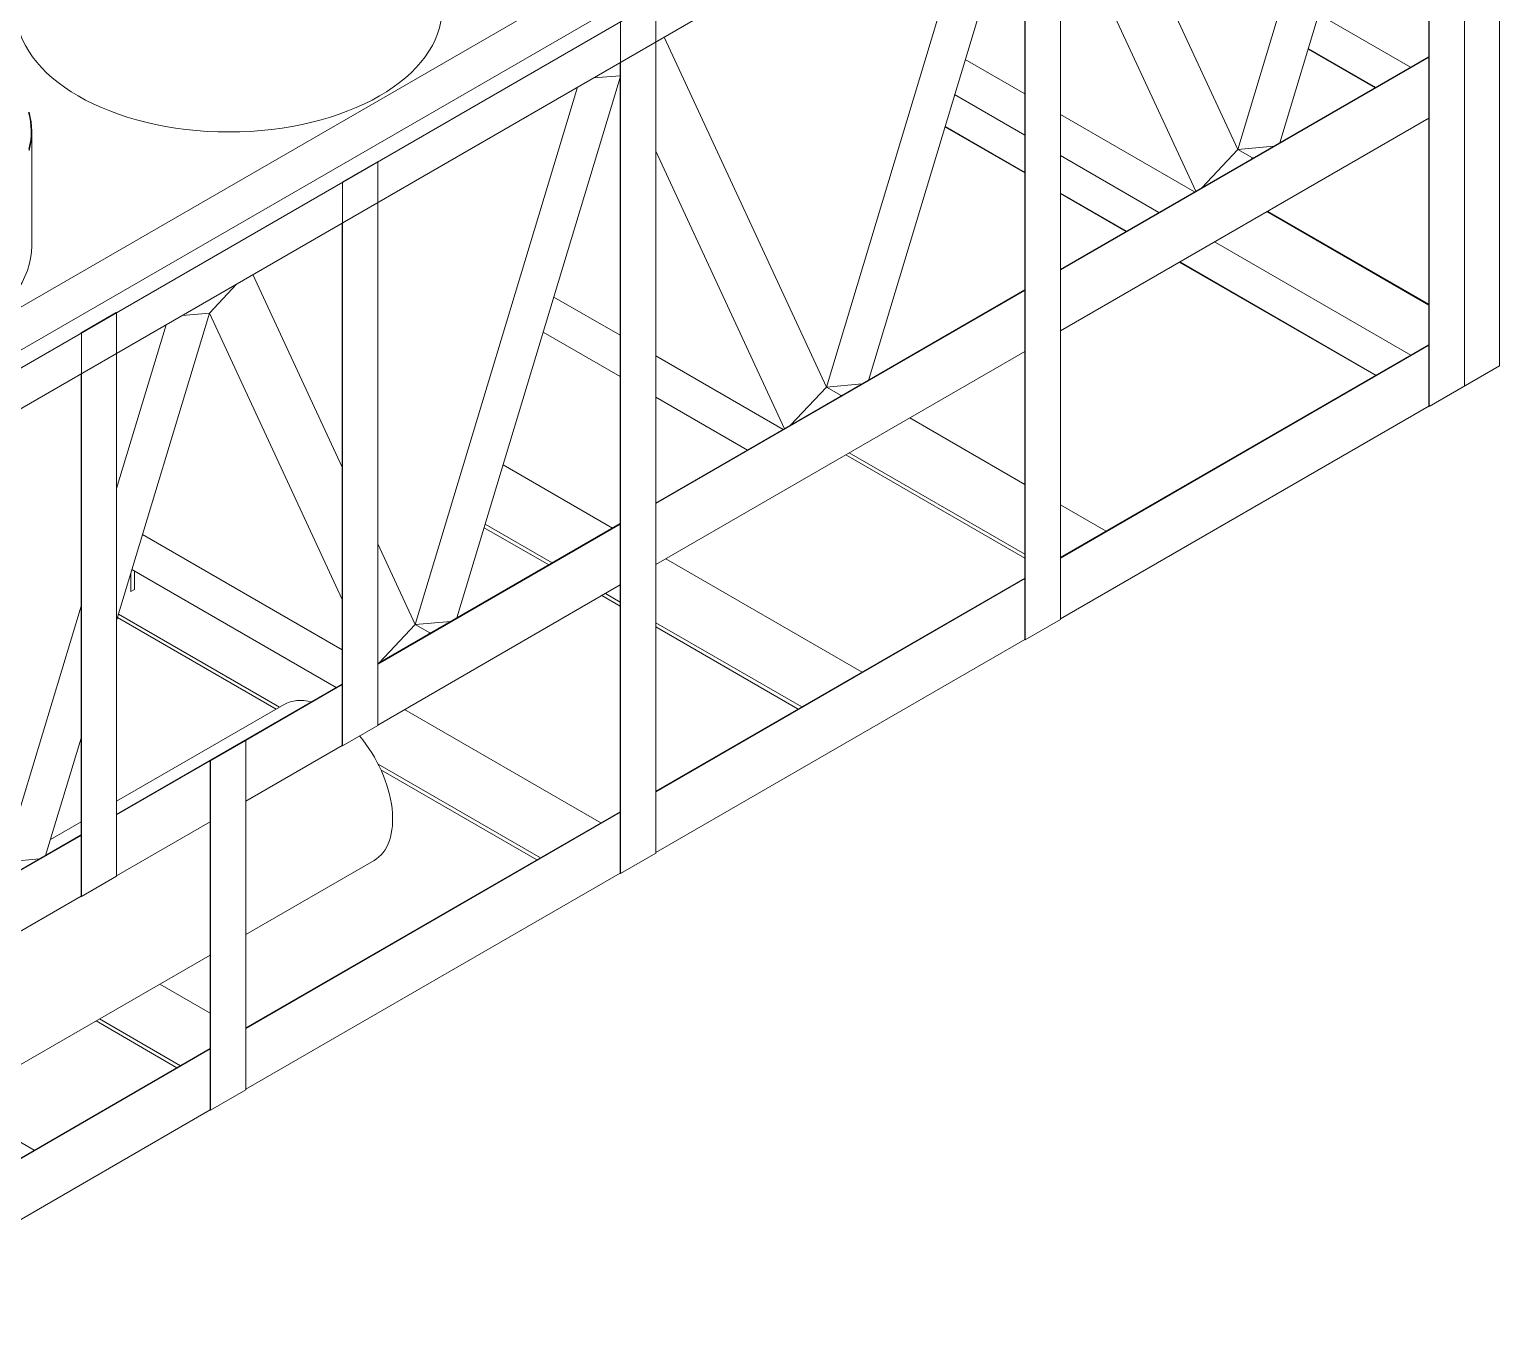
# Model space of a CAD drawing. Header units: millimetres. Extents: x -312439 to 477422, y -331570 to 212570.
# Drawn here: x 448838 to 456074, y 100383 to 106738 of the extents above; entities that cross this region are included whole.
import ezdxf

# ---------------------------------------------------------------- set-up
doc = ezdxf.new("R2010")
doc.units = ezdxf.units.MM

msp = doc.modelspace()

# ---------------------------------------------------------------- linework, layer by layer
at = {"color": 3, "linetype": 'Continuous', "lineweight": 0, "extrusion": (-1.11022e-16, 0.816497, 0.57735)}
for p, q in [((455641.422, 109324.332), (447500.145, 104623.964)), ((455823.288, 109217.332), (447683.742, 104517.964)), ((447758.221, 104472.964), (456074.435, 109274.332)), ((456074.435, 109274.332), (456074.435, 105082.518)), ((455901.23, 109174.332), (455901.23, 104982.518)), ((455728.025, 109074.332), (455728.025, 104882.518)), ((455901.23, 108974.332), (447759.953, 104273.964)), ((455726.293, 108873.332), (455726.293, 104883.518)), ((454785.762, 106146.96), (455584.57, 108791.508)), ((455726.293, 108610.605), (454992.091, 106179.943)), ((453912.533, 108026.158), (453912.533, 103834.343)), ((453739.328, 107926.158), (453739.328, 103734.343)), ((453986.955, 107869.125), (454785.762, 106146.96)), ((453737.596, 107725.158), (453737.596, 103735.343)), ((452760.938, 104977.927), (453559.746, 107622.476)), ((453737.596, 107561.177), (452967.267, 105010.911)), ((453912.533, 107379.477), (454579.433, 105941.695)), ((451920.835, 106876.25), (451920.835, 102684.436)), ((451747.63, 106776.25), (451747.63, 102584.436)), ((455183.395, 106813.277), (455636.226, 106551.835)), ((452760.938, 104977.927), (451962.131, 106700.092)), ((455726.293, 106603.835), (453912.533, 105556.66)), ((455726.293, 106601.835), (453912.533, 105554.66)), ((455461.493, 106450.953), (455131.501, 106641.474)), ((455131.954, 106642.976), (455463.021, 106451.835)), ((455132.469, 106644.679), (455464.753, 106452.835)), ((451745.898, 106575.25), (451745.898, 102585.436)), ((453737.596, 106420.619), (453444.24, 106589.988)), ((450736.114, 103808.894), (451534.922, 106453.443)), ((451745.898, 106501.811), (450942.443, 103841.878)), ((451614.819, 106499.572), (451745.898, 106510.297)), ((453392.094, 106417.351), (453737.596, 106217.875)), ((453912.533, 106319.619), (454573.275, 105938.139)), ((448848.863, 105672.98), (448848.863, 106235.868)), ((453344.207, 106258.816), (453737.596, 106031.692)), ((453344.722, 106260.519), (453737.596, 106033.692)), ((455726.293, 106301.835), (453912.533, 105254.66)), ((455726.293, 106298.07), (455723.033, 106299.953)), ((451920.835, 106139.028), (452554.609, 104772.662)), ((453912.533, 106116.875), (454397.694, 105836.768)), ((454609.178, 105958.868), (454785.762, 106146.96)), ((454962.347, 106162.77), (454785.762, 106146.96)), ((454785.762, 106146.96), (454857.594, 106105.488)), ((454851.041, 106098.507), (454857.594, 106105.488)), ((454857.594, 106103.317), (454855.491, 106101.077)), ((454857.594, 106105.488), (454864.147, 106106.075)), ((454859.696, 106103.505), (454857.594, 106103.317)), ((450550.365, 106087.009), (450377.159, 105987.009)), ((450552.097, 106086.009), (450550.365, 106087.009)), ((450552.097, 106086.009), (450552.097, 103312.511)), ((450377.159, 105987.009), (450378.892, 105986.009)), ((450378.892, 105986.009), (450378.892, 103212.511)), ((453912.533, 105932.692), (454238.187, 105744.676)), ((453912.533, 105930.692), (454236.455, 105743.676)), ((454929.275, 105841.676), (455726.293, 105381.518)), ((454931.007, 105842.676), (455726.293, 105383.518)), ((454932.739, 105843.676), (455726.293, 105385.518)), ((450377.159, 105785.009), (450377.159, 103213.511)), ((454671.199, 105692.676), (455637.958, 105134.518)), ((454497.994, 105592.676), (455464.753, 105034.518)), ((454499.726, 105593.676), (455466.485, 105035.518)), ((449937.307, 105531.06), (450377.159, 104582.772)), ((449857.41, 105484.931), (449723.702, 105341.479)), ((453737.596, 105455.66), (451920.835, 104406.752)), ((453737.596, 105453.66), (451920.835, 104404.752)), ((451745.898, 105232.461), (451419.416, 105420.955)), ((449265.059, 105344.938), (449091.854, 105244.938)), ((449266.792, 105343.938), (449265.059, 105344.938)), ((449266.792, 105343.938), (449266.792, 102570.44)), ((449723.702, 105341.479), (449266.792, 103828.822)), ((449723.702, 105341.479), (449589.994, 105330.539)), ((449723.702, 105341.479), (450377.159, 103932.677)), ((449091.854, 105244.938), (449093.586, 105243.938)), ((449093.586, 105243.938), (449093.586, 102470.44)), ((449266.792, 104478.917), (449510.097, 105284.41)), ((451367.27, 105248.318), (451745.898, 105029.717)), ((453737.596, 105153.66), (451920.835, 104104.752)), ((455726.293, 105185.518), (453912.533, 104138.343)), ((455726.293, 105183.518), (453912.533, 104136.343)), ((451920.835, 105131.461), (452548.451, 104769.107)), ((456074.435, 105082.518), (455728.025, 104882.518)), ((449091.854, 105042.938), (449091.854, 102471.44)), ((452584.354, 104789.835), (452760.938, 104977.927)), ((452937.523, 104993.737), (452760.938, 104977.927)), ((452760.938, 104977.927), (452832.77, 104936.455)), ((452826.216, 104929.475), (452832.77, 104936.455)), ((452832.77, 104934.284), (452830.667, 104932.044)), ((452832.77, 104936.455), (452839.323, 104937.042)), ((452834.872, 104934.472), (452832.77, 104934.284)), ((451920.835, 104928.717), (452372.87, 104667.735)), ((455726.293, 104883.518), (453912.533, 103836.343)), ((455728.025, 104882.518), (455726.293, 104883.518)), ((453170.686, 104826.354), (453737.596, 104499.048)), ((453737.596, 104135.907), (452856.197, 104644.784)), ((453737.596, 104155.907), (452873.517, 104654.784)), ((451169.897, 104594.891), (451708.299, 104284.045)), ((453912.533, 104398.048), (454137.444, 104268.196)), ((451745.898, 104305.752), (450552.097, 103616.511)), ((451745.898, 104303.752), (450552.097, 103614.511)), ((451393.81, 104102.474), (451076.496, 104285.676)), ((451411.13, 104112.474), (451081.64, 104302.706)), ((450377.159, 103684.637), (449394.592, 104251.922)), ((450736.114, 103808.894), (450552.097, 104205.621)), ((449342.446, 104079.285), (450348.046, 103498.702)), ((449354.387, 103981.608), (449354.387, 104072.391)), ((451969.839, 104133.045), (452936.597, 103574.886)), ((449337.067, 103971.608), (449337.067, 104061.477)), ((451745.898, 104003.752), (450552.097, 103314.511)), ((453737.596, 104037.343), (451920.835, 102988.436)), ((453737.596, 104035.343), (451920.835, 102986.436)), ((449337.067, 103971.608), (449354.387, 103981.608)), ((451745.898, 103899.197), (451655.35, 103951.474)), ((451745.898, 103919.197), (451672.67, 103961.474)), ((448711.29, 102639.862), (449091.854, 103899.766)), ((450069.076, 103402.192), (449276.197, 103859.961)), ((450051.756, 103392.192), (449271.053, 103842.931)), ((450559.529, 103620.802), (450736.114, 103808.894)), ((450912.699, 103824.705), (450736.114, 103808.894)), ((450736.114, 103808.894), (450807.946, 103767.422)), ((452639.429, 103403.316), (451920.835, 103818.197)), ((452622.108, 103393.316), (451920.835, 103798.197)), ((453912.533, 103834.343), (453739.328, 103734.343)), ((450801.392, 103760.442), (450807.946, 103767.422)), ((450807.946, 103765.251), (450805.843, 103763.012)), ((450807.946, 103767.422), (450814.499, 103768.009)), ((450810.048, 103765.439), (450807.946, 103765.251)), ((453737.596, 103735.343), (451920.835, 102686.436)), ((453739.328, 103734.343), (453737.596, 103735.343)), ((450377.159, 103515.511), (449266.792, 102874.44)), ((450377.159, 103513.511), (449901.58, 103238.935)), ((450090.991, 103414.844), (449266.792, 102938.993)), ((450683.689, 103390.486), (451650.448, 102832.328)), ((450552.097, 103312.511), (450378.892, 103212.511)), ((449091.854, 103249.672), (448917.619, 102672.845)), ((449901.221, 103239.142), (449728.016, 103139.142)), ((449729.748, 103138.142), (449902.954, 103238.142)), ((449902.954, 103238.142), (449901.221, 103239.142)), ((449902.954, 103238.142), (449902.954, 101519.411)), ((450377.159, 103213.511), (449902.954, 102939.728)), ((450378.892, 103212.511), (450377.159, 103213.511)), ((449728.016, 103138.728), (449266.792, 102872.44)), ((449728.016, 103139.142), (449728.016, 101420.411)), ((449728.016, 103139.142), (449729.748, 103138.142)), ((449729.748, 103138.142), (449729.748, 101419.411)), ((451353.279, 102660.757), (450553.858, 103122.304)), ((451335.959, 102650.757), (450567.186, 103094.608)), ((449091.854, 102837.993), (448941.237, 102751.034)), ((449728.016, 102838.728), (449266.792, 102572.44)), ((451745.898, 102887.436), (449902.954, 101823.411)), ((451745.898, 102885.436), (449902.954, 101821.411)), ((449091.854, 102773.44), (447931.426, 102103.466)), ((449091.854, 102771.44), (447931.426, 102101.466)), ((448887.875, 102655.672), (448711.29, 102639.862)), ((450533.924, 102647.661), (449902.954, 102283.37)), ((451920.835, 102684.436), (451747.63, 102584.436)), ((449266.792, 102570.44), (449093.586, 102470.44)), ((451745.898, 102585.436), (449902.954, 101521.411)), ((451747.63, 102584.436), (451745.898, 102585.436)), ((449091.854, 102471.44), (447931.426, 101801.466)), ((449093.586, 102470.44), (449091.854, 102471.44)), ((449728.016, 102182.37), (448170.649, 101283.223)), ((449480.344, 102039.376), (449728.016, 101896.383)), ((449564.191, 101627.827), (449165.855, 101857.806)), ((449581.511, 101637.827), (449183.176, 101867.806)), ((449728.016, 101722.411), (447931.426, 100685.149)), ((449728.016, 101720.411), (447931.426, 100683.149)), ((449902.954, 101519.411), (449729.748, 101419.411)), ((449728.016, 101420.411), (447931.426, 100383.149)), ((448462.936, 101451.975), (448861.271, 101221.996)), ((449729.748, 101419.411), (449728.016, 101420.411))]:
    msp.add_line(p, q, dxfattribs=at)
at = {"color": 3, "linetype": 'Continuous', "lineweight": 0}
for centre, major_axis, start_param, end_param in [((449819.424, 106838.84), (-1048.768, 0), 0, 3.14159265), ((447800.095, 106235.868), (-1046.319, 0), 2.9973499, 3.29716571), ((447800.095, 106235.868), (-1048.768, 0), 2.98561554, 3.29783032), ((447800.095, 105672.98), (-1048.768, 0), 0, 3.14159265), ((450312.458, 103031.253), (-221.467, 383.592), 5.77532251, 6.28318531), ((450312.458, 103031.253), (-221.467, 383.592), 3.14159265, 4.9955623)]:
    msp.add_ellipse(centre, major_axis=major_axis, ratio=0.57735027, start_param=start_param, end_param=end_param, dxfattribs=at)

doc.saveas('drawing.dxf')
